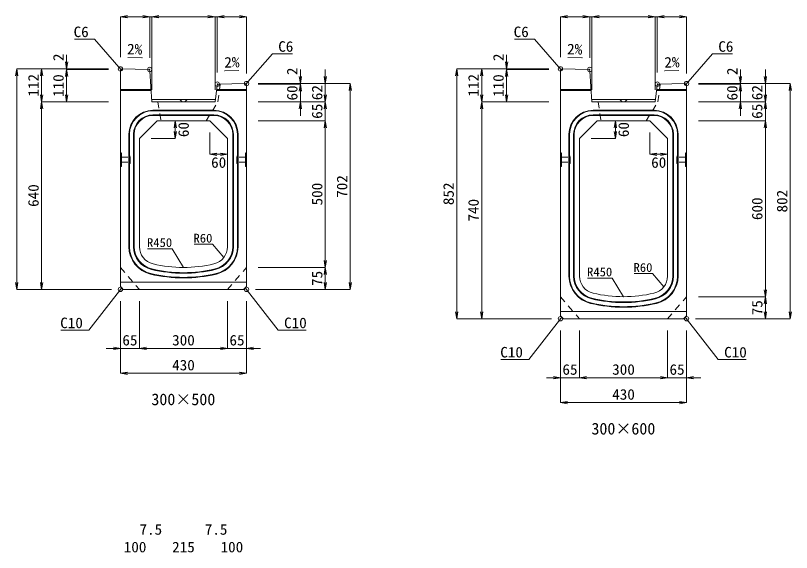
# Model space of a CAD drawing. Units: millimetres at full size. Extents: x -1267 to 18002, y -8037 to 14483.
# Drawn here: x 3727 to 6372, y -4670 to -2839 of the extents above; entities that cross this region are included whole.
import ezdxf
from ezdxf.enums import TextEntityAlignment as Align

# ---------------------------------------------------------------- set-up
doc = ezdxf.new("R2010")
doc.units = ezdxf.units.MM
doc.header["$LTSCALE"] = 30
doc.header["$PDMODE"] = 32
doc.header["$PDSIZE"] = 15
doc.linetypes.add('USER1', pattern=[1.35, 0.75, -0.6])
for name, color, linetype, lineweight in [('インサート', 3, 'USER1', 9), ('寸法線', 7, 'Continuous', 13), ('引出線', 4, 'Continuous', 13), ('排水孔', 30, 'USER1', 9), ('本体', 2, 'Continuous', 13), ('目地', 132, 'Continuous', 5), ('補助線', 8, 'Continuous', 13)]:
    doc.layers.add(name, color=color, linetype=linetype, lineweight=lineweight)
doc.layers.add('文字', color=7, linetype='Continuous')
doc.styles.add('ＭＳ 明朝', font='')
doc.styles.get('ＭＳ 明朝').set_extended_font_data('MS Mincho')

# ---------------------------------------------------------------- blocks, each defined once
blk = doc.blocks.new('open_arrow')
at = {"color": 0, "linetype": 'Continuous', "lineweight": -2}
blk.add_lwpolyline([(7.5, 1.25), (0, 0), (7.5, -1.25)], dxfattribs=at)

msp = doc.modelspace()

# ---------------------------------------------------------------- linework, layer by layer
at = {"layer": 'インサート'}
for p, q in [((4088.18, -3322.13), (4115.18, -3322.13)), ((4088.18, -3322.13), (4088.18, -3339.13)), ((4118.18, -3318.13), (4115.18, -3318.13)), ((4115.18, -3318.13), (4115.18, -3343.13)), ((4118.18, -3343.13), (4118.18, -3318.13)), ((4481.78, -3318.13), (4484.78, -3318.13)), ((4481.78, -3343.13), (4481.78, -3318.13)), ((4484.78, -3318.13), (4484.78, -3343.13)), ((4511.78, -3322.13), (4484.78, -3322.13)), ((4511.78, -3322.13), (4511.78, -3339.13)), ((5588.18, -3322.13), (5615.18, -3322.13)), ((5588.18, -3322.13), (5588.18, -3339.13)), ((5618.18, -3318.13), (5615.18, -3318.13)), ((5615.18, -3318.13), (5615.18, -3343.13)), ((5618.18, -3343.13), (5618.18, -3318.13)), ((5981.78, -3318.13), (5984.78, -3318.13)), ((5981.78, -3343.13), (5981.78, -3318.13)), ((5984.78, -3318.13), (5984.78, -3343.13)), ((6011.78, -3322.13), (5984.78, -3322.13)), ((6011.78, -3322.13), (6011.78, -3339.13)), ((4088.18, -3339.13), (4115.18, -3339.13)), ((4115.18, -3343.13), (4118.18, -3343.13)), ((4484.78, -3343.13), (4481.78, -3343.13)), ((4511.78, -3339.13), (4484.78, -3339.13)), ((5588.18, -3339.13), (5615.18, -3339.13)), ((5615.18, -3343.13), (5618.18, -3343.13)), ((5984.78, -3343.13), (5981.78, -3343.13)), ((6011.78, -3339.13), (5984.78, -3339.13))]:
    msp.add_line(p, q, dxfattribs=at)
at = {"layer": '寸法線'}
for p, q in [((4084.98, -2842.61), (4184.98, -2842.61)), ((4084.98, -2980.63), (4084.98, -2842.61)), ((4136.98, -2842.61), (4240.48, -2842.61)), ((4184.98, -2982.63), (4184.98, -2842.61)), ((4184.98, -2982.63), (4184.98, -2842.61)), ((4192.48, -3092.63), (4192.48, -2842.61)), ((4192.48, -2842.61), (4407.48, -2842.61)), ((4192.48, -3092.63), (4192.48, -2842.61)), ((4359.48, -2842.61), (4462.98, -2842.61)), ((4407.48, -3092.63), (4407.48, -2842.61)), ((4407.48, -3092.63), (4407.48, -2842.61)), ((4414.98, -3032.63), (4414.98, -2842.61)), ((4414.98, -2842.61), (4514.98, -2842.61)), ((4414.98, -3032.63), (4414.98, -2842.61)), ((4514.98, -3036.63), (4514.98, -2842.61)), ((5584.98, -2842.61), (5684.98, -2842.61)), ((5584.98, -2980.63), (5584.98, -2842.61)), ((5636.98, -2842.61), (5740.48, -2842.61)), ((5684.98, -2982.63), (5684.98, -2842.61)), ((5684.98, -2982.63), (5684.98, -2842.61)), ((5692.48, -3092.63), (5692.48, -2842.61)), ((5692.48, -2842.61), (5907.48, -2842.61)), ((5692.48, -3092.63), (5692.48, -2842.61)), ((5859.48, -2842.61), (5962.98, -2842.61)), ((5907.48, -3092.63), (5907.48, -2842.61)), ((5907.48, -3092.63), (5907.48, -2842.61)), ((5914.98, -3032.63), (5914.98, -2842.61)), ((5914.98, -2842.61), (6014.98, -2842.61)), ((5914.98, -3032.63), (5914.98, -2842.61)), ((6014.98, -3036.63), (6014.98, -2842.61)), ((3901.48, -3070.63), (3901.48, -2972.63)), ((5401.48, -3070.63), (5401.48, -2972.63)), ((3731.48, -3772.63), (3731.48, -3020.63)), ((4044.98, -3020.63), (3731.48, -3020.63)), ((3816.48, -3132.63), (3816.48, -3020.63)), ((4044.98, -3020.63), (3816.48, -3020.63)), ((4044.98, -3020.63), (3901.48, -3020.63)), ((3901.48, -3132.63), (3901.48, -3022.63)), ((4044.98, -3022.63), (3901.48, -3022.63)), ((4044.98, -3022.63), (3901.48, -3022.63)), ((4698.49, -3120.63), (4698.49, -3022.63)), ((4783.49, -3180.63), (4783.49, -3022.63)), ((5231.48, -3872.63), (5231.48, -3020.63)), ((5544.98, -3020.63), (5231.48, -3020.63)), ((5316.48, -3132.63), (5316.48, -3020.63)), ((5544.98, -3020.63), (5316.48, -3020.63)), ((5544.98, -3020.63), (5401.48, -3020.63)), ((5401.48, -3132.63), (5401.48, -3022.63)), ((5544.98, -3022.63), (5401.48, -3022.63)), ((5544.98, -3022.63), (5401.48, -3022.63)), ((6198.49, -3120.63), (6198.49, -3022.63)), ((6283.49, -3180.63), (6283.49, -3022.63)), ((4554.98, -3070.63), (4783.49, -3070.63)), ((4554.98, -3070.63), (4868.49, -3070.63)), ((4554.98, -3070.63), (4698.49, -3070.63)), ((4554.98, -3072.63), (4698.49, -3072.63)), ((4554.98, -3072.63), (4698.49, -3072.63)), ((4698.49, -3180.63), (4698.49, -3072.63)), ((4783.49, -3245.63), (4783.49, -3084.63)), ((4868.49, -3772.63), (4868.49, -3070.63)), ((6054.98, -3070.63), (6283.49, -3070.63)), ((6054.98, -3070.63), (6368.49, -3070.63)), ((6054.98, -3070.63), (6198.49, -3070.63)), ((6054.98, -3072.63), (6198.49, -3072.63)), ((6054.98, -3072.63), (6198.49, -3072.63)), ((6198.49, -3180.63), (6198.49, -3072.63)), ((6283.49, -3245.63), (6283.49, -3084.63)), ((6368.49, -3872.63), (6368.49, -3070.63)), ((3816.48, -3772.63), (3816.48, -3132.63)), ((4044.98, -3132.63), (3816.48, -3132.63)), ((4044.98, -3132.63), (3816.48, -3132.63)), ((4044.98, -3132.63), (3901.48, -3132.63)), ((4554.98, -3132.63), (4783.49, -3132.63)), ((4554.98, -3132.63), (4783.49, -3132.63)), ((4554.98, -3132.63), (4698.49, -3132.63)), ((5316.48, -3872.63), (5316.48, -3132.63)), ((5544.98, -3132.63), (5316.48, -3132.63)), ((5544.98, -3132.63), (5316.48, -3132.63)), ((5544.98, -3132.63), (5401.48, -3132.63)), ((6054.98, -3132.63), (6283.49, -3132.63)), ((6054.98, -3132.63), (6283.49, -3132.63)), ((6054.98, -3132.63), (6198.49, -3132.63)), ((4272.15, -3257.63), (4272.15, -3197.63)), ((4554.98, -3197.63), (4783.49, -3197.63)), ((4554.98, -3197.63), (4783.49, -3197.63)), ((4783.49, -3697.63), (4783.49, -3197.63)), ((5772.15, -3257.63), (5772.15, -3197.63)), ((6054.98, -3197.63), (6283.49, -3197.63)), ((6054.98, -3197.63), (6283.49, -3197.63)), ((6283.49, -3797.63), (6283.49, -3197.63)), ((4389.98, -3237.63), (4389.98, -3311.86)), ((5889.98, -3237.63), (5889.98, -3311.86)), ((4189.98, -3257.63), (4272.15, -3257.63)), ((5689.98, -3257.63), (5772.15, -3257.63)), ((4389.98, -3311.86), (4449.98, -3311.86)), ((5889.98, -3311.86), (5949.98, -3311.86)), ((4554.98, -3697.63), (4783.49, -3697.63)), ((4554.98, -3697.63), (4783.49, -3697.63)), ((4783.49, -3772.63), (4783.49, -3697.63)), ((4054.98, -3772.63), (3731.48, -3772.63)), ((4054.98, -3772.63), (3816.48, -3772.63)), ((4544.98, -3772.63), (4783.49, -3772.63)), ((4544.98, -3772.63), (4868.49, -3772.63)), ((6054.98, -3797.63), (6283.49, -3797.63)), ((6054.98, -3797.63), (6283.49, -3797.63)), ((6283.49, -3872.63), (6283.49, -3797.63)), ((4084.98, -3812.63), (4084.98, -3973.78)), ((4084.98, -3812.63), (4084.98, -4058.78)), ((4149.98, -3812.63), (4149.98, -3973.78)), ((4149.98, -3812.63), (4149.98, -3973.78)), ((4449.98, -3812.63), (4449.98, -3973.78)), ((4449.98, -3812.63), (4449.98, -3973.78)), ((4514.98, -3812.63), (4514.98, -3973.78)), ((4514.98, -3812.63), (4514.98, -4058.78)), ((5554.98, -3872.63), (5231.48, -3872.63)), ((5554.98, -3872.63), (5316.48, -3872.63)), ((6044.98, -3872.63), (6283.49, -3872.63)), ((6044.98, -3872.63), (6368.49, -3872.63)), ((5584.98, -3912.63), (5584.98, -4073.78)), ((5584.98, -3912.63), (5584.98, -4158.78)), ((5649.98, -3912.63), (5649.98, -4073.78)), ((5649.98, -3912.63), (5649.98, -4073.78)), ((5949.98, -3912.63), (5949.98, -4073.78)), ((5949.98, -3912.63), (5949.98, -4073.78)), ((6014.98, -3912.63), (6014.98, -4073.78)), ((6014.98, -3912.63), (6014.98, -4158.78)), ((4036.98, -3973.78), (4197.98, -3973.78)), ((4149.98, -3973.78), (4449.98, -3973.78)), ((4401.98, -3973.78), (4562.98, -3973.78)), ((4084.98, -4058.78), (4514.98, -4058.78)), ((5536.98, -4073.78), (5697.98, -4073.78)), ((5649.98, -4073.78), (5949.98, -4073.78)), ((5901.98, -4073.78), (6062.98, -4073.78)), ((5584.98, -4158.78), (6014.98, -4158.78))]:
    msp.add_line(p, q, dxfattribs=at)
at = {"layer": '引出線'}
for points in [[(4087.98, -3023.69), (3996.95, -2919.37), (3928.61, -2919.37)], [(5587.98, -3023.69), (5496.95, -2919.37), (5428.61, -2919.37)], [(4158.73, -2982.51), (4109.99, -2981.53), (4158.74, -2982.51)], [(4511.98, -3073.69), (4603.02, -2969.37), (4671.36, -2969.37)], [(5658.73, -2982.51), (5609.99, -2981.53), (5658.74, -2982.51)], [(6011.98, -3073.69), (6103.02, -2969.37), (6171.36, -2969.37)], [(4439.89, -3027.19), (4488.6, -3026.21), (4439.86, -3027.19)], [(5939.89, -3027.19), (5988.6, -3026.21), (5939.86, -3027.19)], [(4437.05, -3664.31), (4398.46, -3618.91), (4336.23, -3618.91)], [(4299.98, -3697.63), (4261.47, -3634.08), (4177.3, -3634.08)], [(5937.05, -3764.31), (5898.46, -3718.91), (5836.23, -3718.91)], [(5799.98, -3797.63), (5761.47, -3734.08), (5677.3, -3734.08)], [(4089.98, -3767.63), (3977, -3912.06), (3882.33, -3912.06)], [(4509.98, -3767.63), (4622.96, -3912.06), (4717.64, -3912.06)], [(5589.98, -3867.63), (5477, -4012.06), (5382.33, -4012.06)], [(6009.98, -3867.63), (6122.96, -4012.06), (6217.64, -4012.06)]]:
    msp.add_lwpolyline(points, dxfattribs=at)
at = {"layer": '排水孔'}
for p, q in [((4417.48, -3132.63), (4425.01, -3072.43)), ((5917.48, -3132.63), (5925.01, -3072.43)), ((4212.98, -3132.63), (4222.98, -3197.63)), ((4287.48, -3124.63), (4294.98, -3132.63)), ((4304.98, -3132.63), (4312.48, -3124.63)), ((4376.98, -3197.63), (4417.48, -3132.63)), ((5712.98, -3132.63), (5722.98, -3197.63)), ((5787.48, -3124.63), (5794.98, -3132.63)), ((5804.98, -3132.63), (5812.48, -3124.63)), ((5876.98, -3197.63), (5917.48, -3132.63))]:
    msp.add_line(p, q, dxfattribs=at)
at = {"layer": '本体'}
for p, q in [((4084.98, -3026.63), (4090.98, -3020.75)), ((4084.98, -3026.63), (4084.98, -3762.63)), ((4090.98, -3020.75), (4179.49, -3022.52)), ((4185.36, -3028.11), (4192.48, -3132.63)), ((5584.98, -3026.63), (5590.98, -3020.75)), ((5584.98, -3026.63), (5584.98, -3862.63)), ((5590.98, -3020.75), (5679.49, -3022.52)), ((5685.36, -3028.11), (5692.48, -3132.63)), ((4407.48, -3132.63), (4414.34, -3077.78)), ((4508.98, -3070.75), (4420.17, -3072.53)), ((4508.98, -3070.75), (4514.98, -3076.63)), ((4514.98, -3762.63), (4514.98, -3076.63)), ((5907.48, -3132.63), (5914.34, -3077.78)), ((6008.98, -3070.75), (5920.17, -3072.53)), ((6008.98, -3070.75), (6014.98, -3076.63)), ((6014.98, -3862.63), (6014.98, -3076.63)), ((4192.48, -3132.63), (4407.48, -3132.63)), ((5692.48, -3132.63), (5907.48, -3132.63)), ((4149.98, -3257.63), (4209.98, -3197.63)), ((4209.98, -3197.63), (4389.98, -3197.63)), ((4389.98, -3197.63), (4449.98, -3257.63)), ((5649.98, -3257.63), (5709.98, -3197.63)), ((5709.98, -3197.63), (5889.98, -3197.63)), ((5889.98, -3197.63), (5949.98, -3257.63)), ((4149.98, -3257.63), (4149.98, -3627.1)), ((4449.98, -3627.1), (4449.98, -3257.63)), ((5649.98, -3257.63), (5649.98, -3727.1)), ((5949.98, -3727.1), (5949.98, -3257.63)), ((4084.98, -3762.63), (4094.98, -3772.63)), ((4094.98, -3772.63), (4504.98, -3772.63)), ((4504.98, -3772.63), (4514.98, -3762.63)), ((5584.98, -3862.63), (5594.98, -3872.63)), ((5594.98, -3872.63), (6004.98, -3872.63)), ((6004.98, -3872.63), (6014.98, -3862.63))]:
    msp.add_line(p, q, dxfattribs=at)
at = {"layer": '本体', "lineweight": 9}
for p, q in [((4191.94, -3124.63), (4408.48, -3124.63)), ((5691.94, -3124.63), (5908.48, -3124.63)), ((4084.98, -3306.13), (4088.18, -3308.13)), ((4514.98, -3306.13), (4511.78, -3308.13)), ((5584.98, -3306.13), (5588.18, -3308.13)), ((6014.98, -3306.13), (6011.78, -3308.13)), ((4088.18, -3308.13), (4088.18, -3353.13)), ((4511.78, -3308.13), (4511.78, -3353.13)), ((5588.18, -3308.13), (5588.18, -3353.13)), ((6011.78, -3308.13), (6011.78, -3353.13)), ((4088.18, -3353.13), (4084.98, -3355.13)), ((4511.78, -3353.13), (4514.98, -3355.13)), ((5588.18, -3353.13), (5584.98, -3355.13)), ((6011.78, -3353.13), (6014.98, -3355.13)), ((4084.98, -3747.63), (4514.98, -3747.63)), ((5584.98, -3847.63), (6014.98, -3847.63))]:
    msp.add_line(p, q, dxfattribs=at)
at = {"layer": '本体', "linetype": 'USER1', "lineweight": 9}
for p, q in [((4084.98, -3697.63), (4149.98, -3772.63)), ((4449.98, -3772.63), (4514.98, -3697.63)), ((5584.98, -3797.63), (5649.98, -3872.63)), ((5949.98, -3872.63), (6014.98, -3797.63))]:
    msp.add_line(p, q, dxfattribs=at)
at = {"layer": '本体'}
for centre, radius, start, end in [((4179.37, -3028.52), 6, 3.90049, 88.85424), ((5679.37, -3028.52), 6, 3.90049, 88.85424), ((4420.29, -3078.52), 6, 91.14576, 172.87498), ((5920.29, -3078.52), 6, 91.14576, 172.87498), ((4209.98, -3627.1), 60, 180, 256.65764), ((4389.98, -3627.1), 60, 283.34236, 0), ((4299.98, -3247.63), 450, 256.65764, 283.34236), ((5709.98, -3727.1), 60, 180, 256.65764), ((5889.98, -3727.1), 60, 283.34236, 0), ((5799.98, -3347.63), 450, 256.65764, 283.34236)]:
    msp.add_arc(centre, radius, start, end, dxfattribs=at)
at = {"layer": '目地'}
for p, q in [((4084.98, -3090.63), (4189.62, -3090.63)), ((4084.98, -3094.63), (4189.89, -3094.63)), ((4514.98, -3094.63), (4412.23, -3094.63)), ((4514.98, -3090.63), (4412.73, -3090.63)), ((5584.98, -3090.63), (5689.62, -3090.63)), ((5584.98, -3094.63), (5689.89, -3094.63)), ((6014.98, -3094.63), (5912.23, -3094.63)), ((6014.98, -3090.63), (5912.73, -3090.63)), ((4403.98, -3161.63), (4195.98, -3161.63)), ((4403.98, -3163.63), (4195.98, -3163.63)), ((5903.98, -3161.63), (5695.98, -3161.63)), ((5903.98, -3163.63), (5695.98, -3163.63)), ((4403.98, -3177.63), (4195.98, -3177.63)), ((4403.98, -3179.63), (4195.98, -3179.63)), ((5903.98, -3177.63), (5695.98, -3177.63)), ((5903.98, -3179.63), (5695.98, -3179.63)), ((4113.98, -3243.63), (4113.98, -3627.1)), ((4115.98, -3243.63), (4115.98, -3627.1)), ((4129.98, -3243.63), (4129.98, -3627.1)), ((4131.98, -3243.63), (4131.98, -3627.1)), ((4467.98, -3627.1), (4467.98, -3243.63)), ((4469.98, -3627.1), (4469.98, -3243.63)), ((4483.98, -3627.1), (4483.98, -3243.63)), ((4485.98, -3627.1), (4485.98, -3243.63)), ((5613.98, -3243.63), (5613.98, -3727.1)), ((5615.98, -3243.63), (5615.98, -3727.1)), ((5629.98, -3243.63), (5629.98, -3727.1)), ((5631.98, -3243.63), (5631.98, -3727.1)), ((5967.98, -3727.1), (5967.98, -3243.63)), ((5969.98, -3727.1), (5969.98, -3243.63)), ((5983.98, -3727.1), (5983.98, -3243.63)), ((5985.98, -3727.1), (5985.98, -3243.63))]:
    msp.add_line(p, q, dxfattribs=at)
for centre, radius, start, end in [((4195.98, -3243.63), 82, 90, 180), ((4195.98, -3243.63), 80, 90, 180), ((4403.98, -3243.63), 82, 0, 90), ((4403.98, -3243.63), 80, 0, 90), ((5695.98, -3243.63), 82, 90, 180), ((5695.98, -3243.63), 80, 90, 180), ((5903.98, -3243.63), 82, 0, 90), ((5903.98, -3243.63), 80, 0, 90), ((4195.98, -3243.63), 66, 90, 180), ((4195.98, -3243.63), 64, 90, 180), ((4403.98, -3243.63), 66, 0, 90), ((4403.98, -3243.63), 64, 0, 90), ((5695.98, -3243.63), 66, 90, 180), ((5695.98, -3243.63), 64, 90, 180), ((5903.98, -3243.63), 66, 0, 90), ((5903.98, -3243.63), 64, 0, 90), ((4209.98, -3627.1), 96, 180, 256.65764), ((4209.98, -3627.1), 94, 180, 256.65764), ((4209.98, -3627.1), 80, 180, 256.65764), ((4209.98, -3627.1), 78, 180, 256.65764), ((4389.98, -3627.1), 78, 283.34236, 360), ((4389.98, -3627.1), 80, 283.34236, 360), ((4389.98, -3627.1), 94, 283.34236, 0), ((4389.98, -3627.1), 96, 283.34236, 0), ((4299.98, -3247.63), 468, 256.65764, 283.34236), ((4299.98, -3247.63), 486, 256.65764, 283.34236), ((4299.98, -3247.63), 484, 256.65764, 283.34236), ((4299.98, -3247.63), 470, 256.65764, 283.34236), ((5709.98, -3727.1), 96, 180, 256.65764), ((5709.98, -3727.1), 94, 180, 256.65764), ((5709.98, -3727.1), 80, 180, 256.65764), ((5709.98, -3727.1), 78, 180, 256.65764), ((5889.98, -3727.1), 78, 283.34236, 360), ((5889.98, -3727.1), 80, 283.34236, 360), ((5889.98, -3727.1), 94, 283.34236, 0), ((5889.98, -3727.1), 96, 283.34236, 0), ((5799.98, -3347.63), 470, 256.65764, 283.34236), ((5799.98, -3347.63), 468, 256.65764, 283.34236), ((5799.98, -3347.63), 486, 256.65764, 283.34236), ((5799.98, -3347.63), 484, 256.65764, 283.34236)]:
    msp.add_arc(centre, radius, start, end, dxfattribs=at)
at = {"layer": '補助線'}
for p in [(4084.98, -3020.63), (4184.98, -3022.63), (5584.98, -3020.63), (5684.98, -3022.63), (4414.98, -3072.63), (4514.98, -3070.63), (5914.98, -3072.63), (6014.98, -3070.63), (4084.98, -3772.63), (4514.98, -3772.63), (5584.98, -3872.63), (6014.98, -3872.63)]:
    msp.add_point(p, dxfattribs=at)

# ---------------------------------------------------------------- block references
at = {"layer": '寸法線', "xscale": 3.2, "yscale": 3.2}
for p in [(4084.98, -2842.61), (4192.48, -2842.61), (4192.48, -2842.61), (4414.98, -2842.61), (4414.98, -2842.61), (5584.98, -2842.61), (5692.48, -2842.61), (5692.48, -2842.61), (5914.98, -2842.61), (5914.98, -2842.61), (4389.98, -3311.86), (5889.98, -3311.86), (4149.98, -3973.78), (4149.98, -3973.78), (4514.98, -3973.78), (4084.98, -4058.78), (5649.98, -4073.78), (5649.98, -4073.78), (6014.98, -4073.78), (5584.98, -4158.78)]:
    msp.add_blockref('open_arrow', p, dxfattribs=at)
for p, rotation in [((4184.98, -2842.61), 180), ((4184.98, -2842.61), 180), ((4407.48, -2842.61), 180), ((4407.48, -2842.61), 180), ((4514.98, -2842.61), 180), ((5684.98, -2842.61), 180), ((5684.98, -2842.61), 180), ((5907.48, -2842.61), 180), ((5907.48, -2842.61), 180), ((6014.98, -2842.61), 180), ((3901.48, -3020.63), 90), ((5401.48, -3020.63), 90), ((3731.48, -3020.63), 270), ((3816.48, -3020.63), 270), ((3901.48, -3022.63), 270), ((3901.48, -3022.63), 270), ((5231.48, -3020.63), 270), ((5316.48, -3020.63), 270), ((5401.48, -3022.63), 270), ((5401.48, -3022.63), 270), ((4698.49, -3070.63), 90), ((4783.49, -3070.63), 90), ((6198.49, -3070.63), 90), ((6283.49, -3070.63), 90), ((4698.49, -3072.63), 270), ((4698.49, -3072.63), 270), ((4868.49, -3070.63), 270), ((6198.49, -3072.63), 270), ((6198.49, -3072.63), 270), ((6368.49, -3070.63), 270), ((3816.48, -3132.63), 90), ((3901.48, -3132.63), 90), ((4783.49, -3132.63), 90), ((5316.48, -3132.63), 90), ((5401.48, -3132.63), 90), ((6283.49, -3132.63), 90), ((3816.48, -3132.63), 270), ((4698.49, -3132.63), 270), ((4783.49, -3132.63), 270), ((5316.48, -3132.63), 270), ((6198.49, -3132.63), 270), ((6283.49, -3132.63), 270), ((4272.15, -3197.63), 270), ((4783.49, -3197.63), 270), ((4783.49, -3197.63), 270), ((5772.15, -3197.63), 270), ((6283.49, -3197.63), 270), ((6283.49, -3197.63), 270), ((4272.15, -3257.63), 90), ((5772.15, -3257.63), 90), ((4449.98, -3311.86), 180), ((5949.98, -3311.86), 180), ((4783.49, -3697.63), 90), ((4783.49, -3697.63), 270), ((3731.48, -3772.63), 90), ((3816.48, -3772.63), 90), ((4783.49, -3772.63), 90), ((4868.49, -3772.63), 90), ((6283.49, -3797.63), 90), ((6283.49, -3797.63), 270), ((5231.48, -3872.63), 90), ((5316.48, -3872.63), 90), ((6283.49, -3872.63), 90), ((6368.49, -3872.63), 90), ((4084.98, -3973.78), 180), ((4449.98, -3973.78), 180), ((4449.98, -3973.78), 180), ((4514.98, -4058.78), 180), ((5584.98, -4073.78), 180), ((5949.98, -4073.78), 180), ((5949.98, -4073.78), 180), ((6014.98, -4158.78), 180)]:
    msp.add_blockref('open_arrow', p, dxfattribs=dict(at, rotation=rotation))
at = {"layer": '引出線'}
for p, xscale, yscale, rotation in [((4158.73, -2982.51), 0.16, 0.16, 178.9), ((5658.73, -2982.51), 0.16, 0.16, 178.9), ((4087.98, -3023.69), 0.16, 0.16, 131.1), ((4439.89, -3027.19), 0.16, 0.16, 1.1), ((5587.98, -3023.69), 0.16, 0.16, 131.1), ((5939.89, -3027.19), 0.16, 0.16, 1.1), ((4511.98, -3073.69), 0.16, 0.16, 48.9), ((6011.98, -3073.69), 0.16, 0.16, 48.9), ((4437.05, -3664.31), 0.133, 0.133, 130.4), ((4299.98, -3697.63), 0.133, 0.133, 121.2), ((4089.98, -3767.63), 0.16, 0.16, 232), ((4509.98, -3767.63), 0.16, 0.16, 308), ((5937.05, -3764.31), 0.133, 0.133, 130.4), ((5799.98, -3797.63), 0.133, 0.133, 121.2), ((5589.98, -3867.63), 0.16, 0.16, 232), ((6009.98, -3867.63), 0.16, 0.16, 308)]:
    msp.add_blockref('open_arrow', p, dxfattribs=dict(at, xscale=xscale, yscale=yscale, rotation=rotation))

# ---------------------------------------------------------------- texts
at = {"layer": '寸法線', "style": 'ＭＳ 明朝', "width": 1.05}
for s, p in [('2', (3873.48, -2981.09)), ('2', (5373.48, -2981.09)), ('112', (3788.48, -3076.63)), ('110', (3873.48, -3077.63)), ('2', (4670.49, -3028.97)), ('112', (5288.48, -3076.63)), ('110', (5373.48, -3077.63)), ('2', (6170.49, -3028.97)), ('60', (4670.49, -3102.63)), ('62', (4755.49, -3101.63)), ('60', (6170.49, -3102.63)), ('62', (6255.49, -3101.63)), ('65', (4755.49, -3165.13)), ('65', (6255.49, -3165.13)), ('60', (4300.15, -3227.63)), ('60', (5800.15, -3227.63)), ('702', (4840.49, -3421.63)), ('500', (4755.49, -3447.63)), ('852', (5203.48, -3446.63)), ('640', (3788.48, -3452.63)), ('802', (6340.49, -3471.63)), ('600', (6255.49, -3497.63)), ('740', (5288.48, -3502.63)), ('75', (4755.49, -3735.13)), ('75', (6255.49, -3835.13))]:
    msp.add_text(s, height=36.03, rotation=90, dxfattribs=at).set_placement(p, align=Align.MIDDLE_CENTER)
for s, p in [('60', (4419.98, -3339.86)), ('60', (5919.98, -3339.86)), ('65', (4117.48, -3945.78)), ('300', (4299.98, -3945.78)), ('65', (4482.48, -3945.78)), ('430', (4299.98, -4030.78)), ('65', (5617.48, -4045.78)), ('300', (5799.98, -4045.78)), ('65', (5982.48, -4045.78)), ('430', (5799.98, -4130.78)), ('7.5', (4188.73, -4591.29)), ('7.5', (4411.23, -4591.29)), ('100', (4134.98, -4651.29)), ('215', (4299.98, -4651.29)), ('100', (4464.98, -4651.29))]:
    msp.add_text(s, height=36.03, dxfattribs=at).set_placement(p, align=Align.MIDDLE_CENTER)
at = {"layer": '引出線', "style": 'ＭＳ 明朝', "width": 1.05}
for s, height, p in [('C6', 36.03, (3976.95, -2876.17)), ('C6', 36.03, (5476.95, -2876.17)), ('R60', 30.02, (4398.46, -3582.91)), ('R450', 30.02, (4261.47, -3598.08)), ('R450', 30.02, (5761.47, -3698.08)), ('R60', 30.02, (5898.46, -3682.91)), ('C10', 36.03, (3957, -3868.86)), ('C10', 36.03, (5457, -3968.86))]:
    msp.add_text(s, height=height, dxfattribs=at).set_placement(p, align=Align.TOP_RIGHT)
for p in [(4159.68, -2935.61), (5659.68, -2935.61)]:
    msp.add_text('2%', height=36.03, rotation=358.854, dxfattribs=at).set_placement(p, align=Align.TOP_RIGHT)
for s, p in [('C6', (4623.02, -2926.17)), ('C6', (6123.02, -2926.17)), ('C10', (4642.96, -3868.86)), ('C10', (6142.96, -3968.86))]:
    msp.add_text(s, height=36.03, dxfattribs=at).set_placement(p, align=Align.TOP_LEFT)
for p in [(4438.92, -2980.3), (5938.92, -2980.3)]:
    msp.add_text('2%', height=36.03, rotation=1.146, dxfattribs=at).set_placement(p, align=Align.TOP_LEFT)
at = {"layer": '文字', "style": 'ＭＳ 明朝'}
for s, p in [('300×500', (4299.5, -4147.6)), ('300×600', (5799.5, -4247.6))]:
    msp.add_text(s, height=40.03, dxfattribs=at).set_placement(p, align=Align.MIDDLE_CENTER)

doc.saveas('drawing.dxf')
